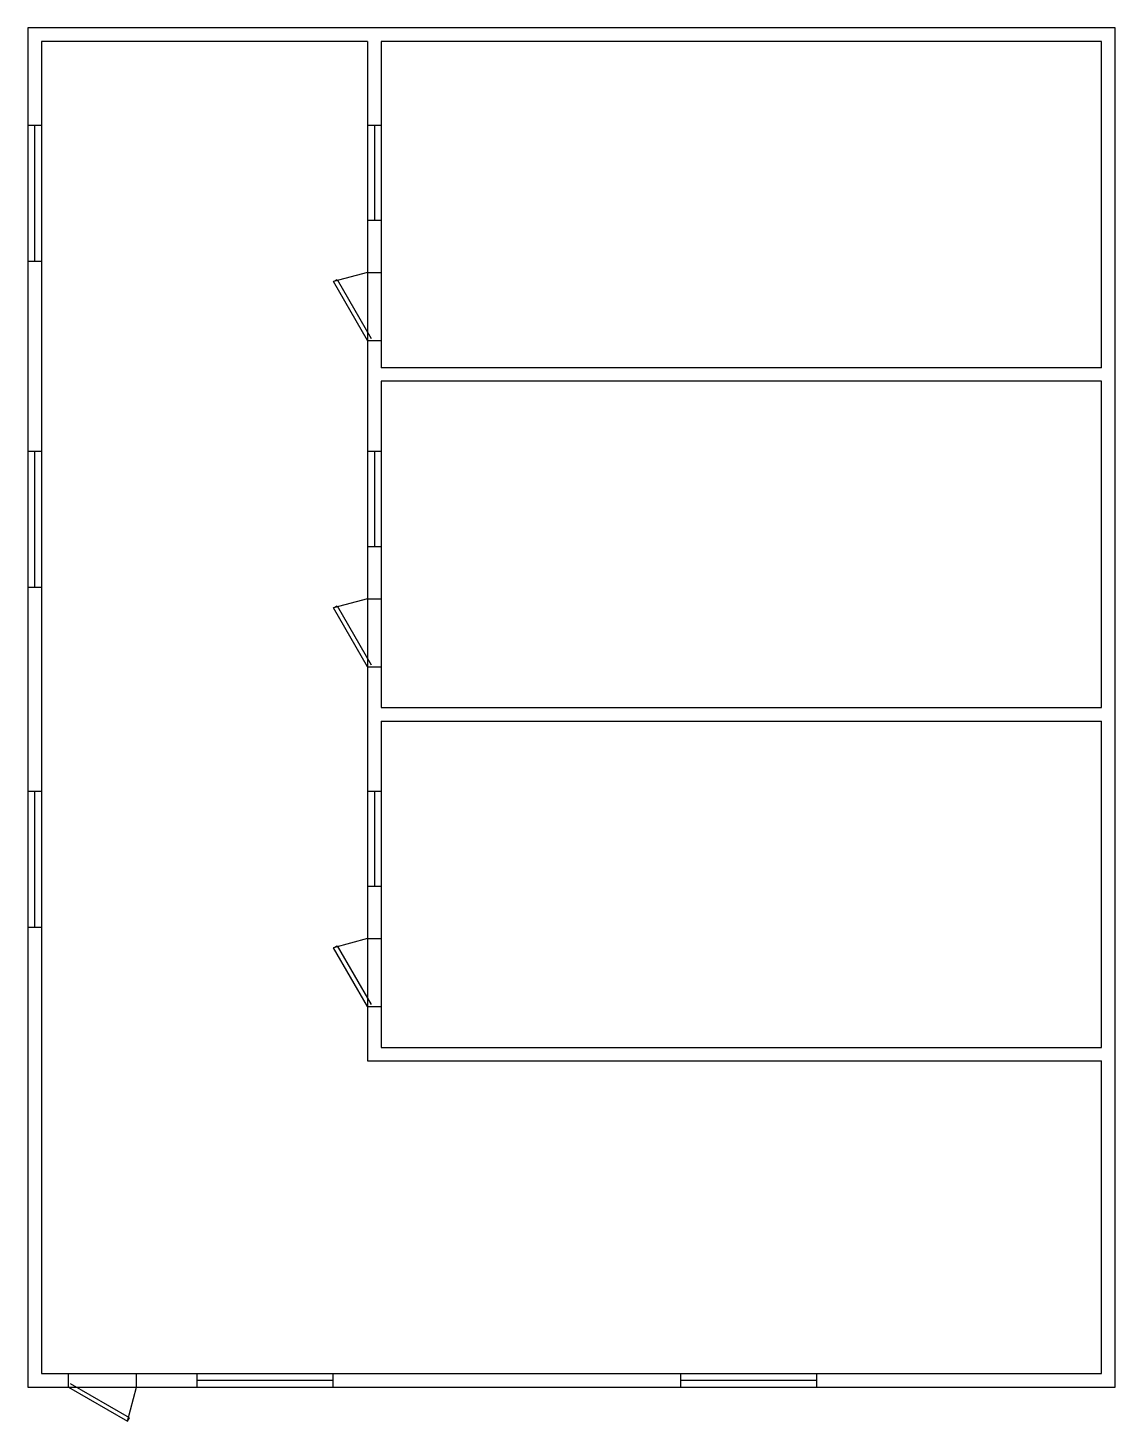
# Model space of a CAD drawing. Header units: inches. Extents: x 295 to 775, y 198 to 813.
import ezdxf

# ---------------------------------------------------------------- set-up
doc = ezdxf.new("R2010")
doc.units = ezdxf.units.IN
doc.header["$MEASUREMENT"] = 0
doc.layers.add('Wall', color=16, linetype='Continuous')

msp = doc.modelspace()

# ---------------------------------------------------------------- linework, layer by layer
for points in [[(301.14, 769.45), (295.14, 769.45)], [(298.14, 769.45), (298.14, 709.45)], [(451.14, 769.45), (445.14, 769.45)], [(448.14, 769.45), (448.14, 727.45)], [(451.14, 727.45), (445.14, 727.45)], [(301.14, 709.45), (295.14, 709.45)], [(445.14, 704.51), (430.14, 700.49)], [(445.14, 674.51), (430.14, 700.49), (431.66, 701.37), (446.66, 675.39)], [(445.14, 704.51), (451.14, 704.51)], [(445.14, 674.51), (451.14, 674.51)], [(301.14, 625.45), (295.14, 625.45)], [(298.14, 625.45), (298.14, 565.45)], [(451.14, 625.45), (445.14, 625.45)], [(448.14, 625.45), (448.14, 583.45)], [(451.14, 583.45), (445.14, 583.45)], [(301.14, 565.45), (295.14, 565.45)], [(445.14, 560.51), (430.14, 556.49)], [(445.14, 560.51), (451.14, 560.51)], [(445.14, 530.51), (430.14, 556.49), (431.66, 557.37), (446.66, 531.39)], [(445.14, 530.51), (451.14, 530.51)], [(301.14, 475.45), (295.14, 475.45)], [(298.14, 475.45), (298.14, 415.45)], [(451.14, 475.45), (445.14, 475.45)], [(448.14, 475.45), (448.14, 433.45)], [(451.14, 433.45), (445.14, 433.45)], [(301.14, 415.45), (295.14, 415.45)], [(445.14, 410.51), (430.14, 406.49)], [(445.14, 380.51), (430.14, 406.49), (431.66, 407.37), (446.66, 381.39)], [(445.14, 410.51), (451.14, 410.51)], [(445.14, 380.51), (451.14, 380.51)], [(313.14, 212.51), (313.14, 218.51)], [(343.14, 212.51), (343.14, 218.51)], [(369.95, 212.51), (369.95, 218.51)], [(429.95, 215.51), (369.95, 215.51)], [(429.95, 212.51), (429.95, 218.51)], [(583.42, 212.51), (583.42, 218.51)], [(643.42, 215.51), (583.42, 215.51)], [(643.42, 212.51), (643.42, 218.51)], [(313.14, 212.51), (339.12, 197.51), (340, 199.03), (314.02, 214.03)], [(339.12, 197.51), (343.14, 212.51)]]:
    msp.add_lwpolyline(points)
at = {"layer": 'Wall', "color": 0}
for points in [[(775.14, 812.51), (295.14, 812.51)], [(295.14, 812.51), (295.14, 212.51)], [(775.14, 212.51), (775.14, 812.51)], [(445.14, 806.51), (301.14, 806.51)], [(301.14, 806.51), (301.14, 218.51)], [(445.14, 806.51), (445.14, 356.51)], [(769.14, 806.51), (451.14, 806.51)], [(451.14, 806.51), (451.14, 662.51)], [(769.14, 662.51), (769.14, 806.51)], [(769.14, 662.51), (451.14, 662.51)], [(769.14, 656.51), (451.14, 656.51)], [(451.14, 656.51), (451.14, 512.51)], [(769.14, 512.51), (769.14, 656.51)], [(451.14, 512.51), (769.14, 512.51)], [(451.14, 506.51), (769.14, 506.51)], [(451.14, 506.51), (451.14, 362.51)], [(769.14, 362.51), (769.14, 506.51)], [(451.14, 362.51), (769.14, 362.51)], [(445.14, 356.51), (769.14, 356.51)], [(769.14, 218.51), (769.14, 356.51)], [(301.14, 218.51), (769.14, 218.51)], [(295.14, 212.51), (775.14, 212.51)]]:
    msp.add_lwpolyline(points, dxfattribs=at)

doc.saveas('drawing.dxf')
